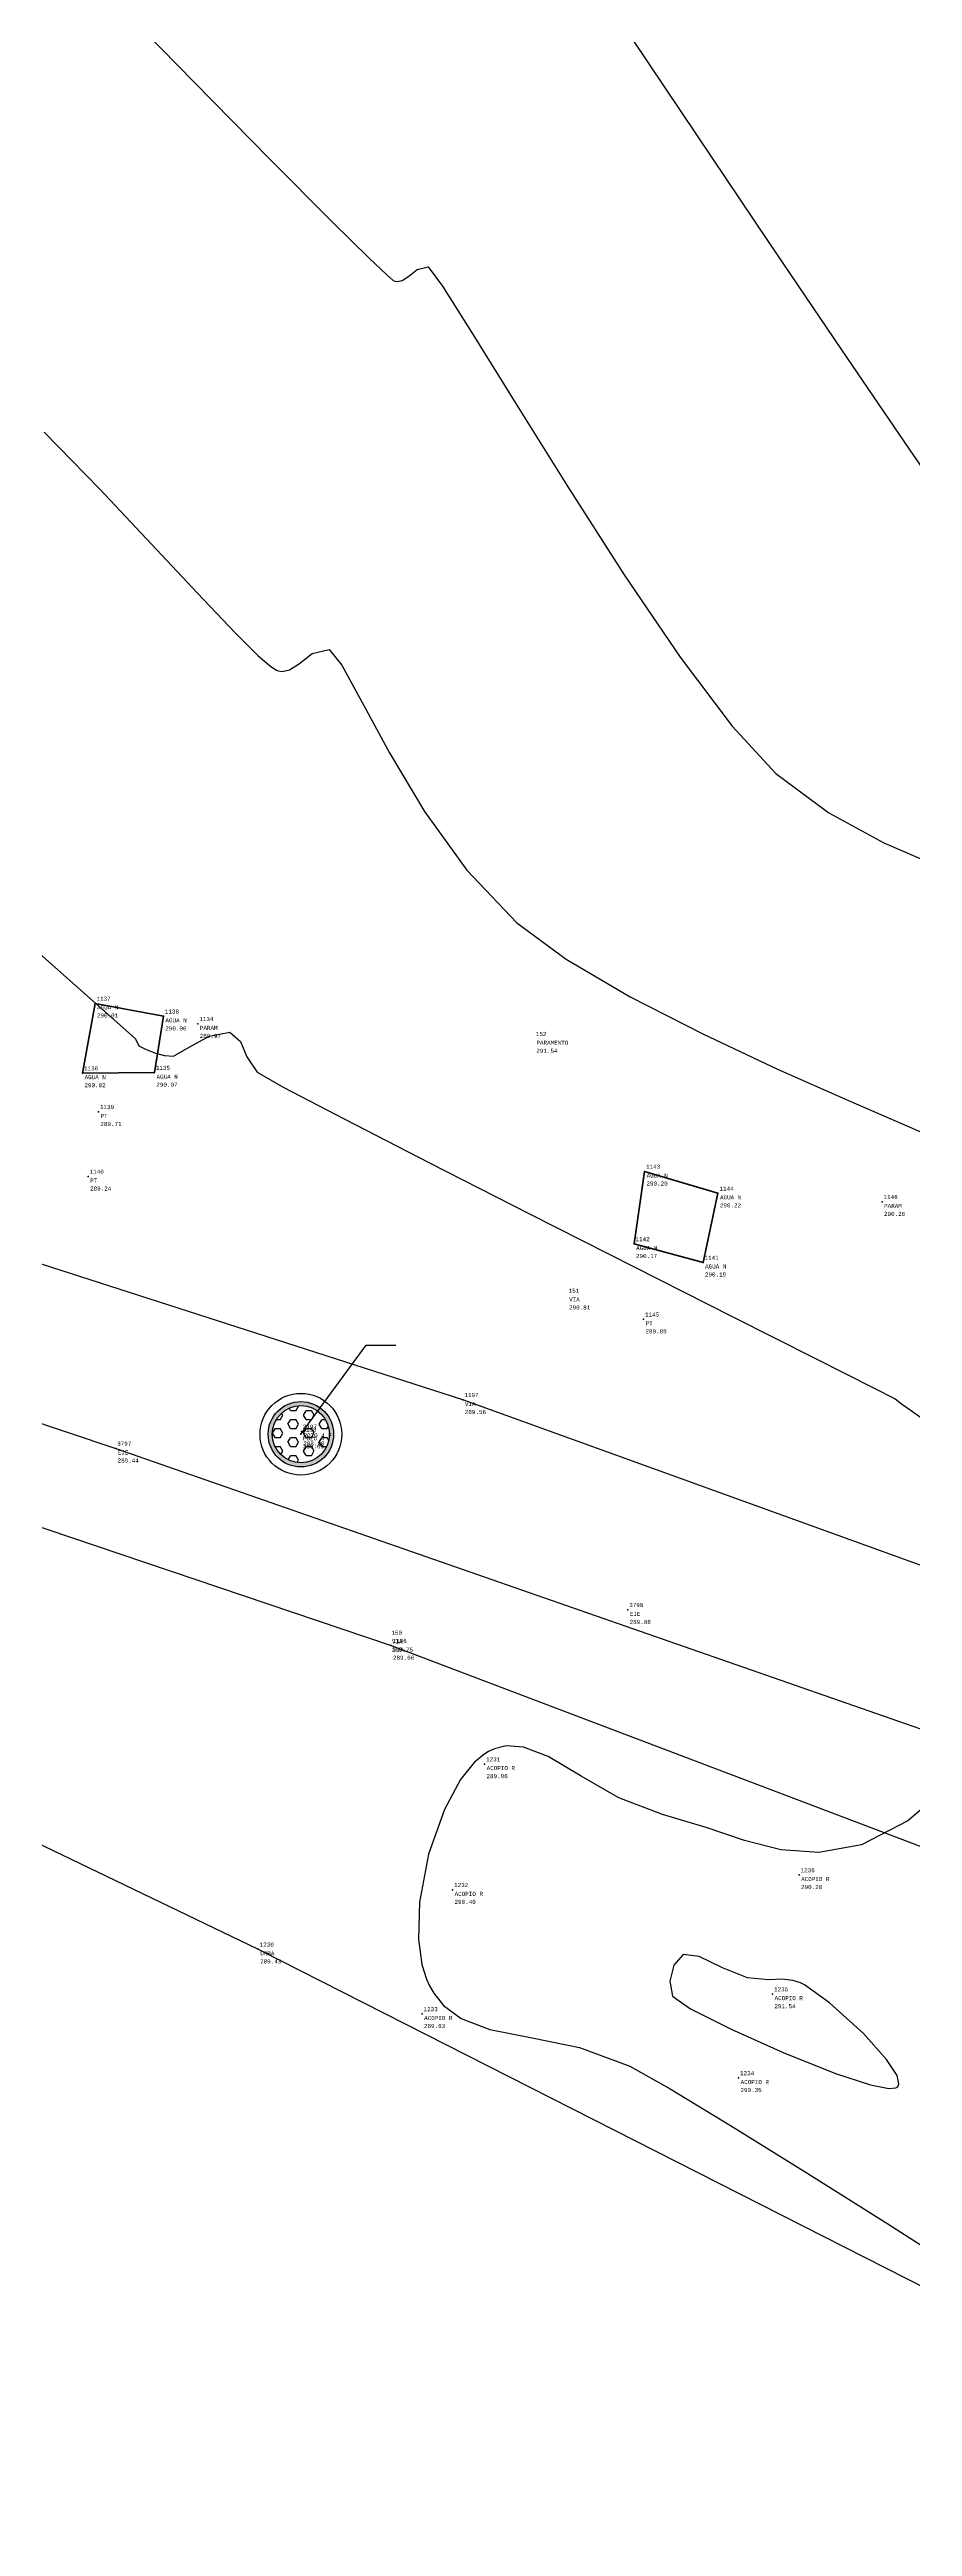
# Model space of a CAD drawing. Header units: metres. Extents: x 5050628 to 5051715, y 2427226 to 2427693.
# Drawn here: x 5051092.13 to 5051102.68, y 2427365.94 to 2427396.23 of the extents above; entities that cross this region are included whole.
import ezdxf
from ezdxf.enums import TextEntityAlignment as Align

# ---------------------------------------------------------------- set-up
doc = ezdxf.new("R2010")
doc.units = ezdxf.units.M
for name, color, linetype in [('1. Eje Vía', 7, 'Continuous'), ('C-TOPO-MINR-N', 11, 'Continuous'), ('CVL_PUNTO', 2, 'Continuous'), ('CVL_PUNTO_COR', 2, 'Continuous'), ('CVL_PUNTO_NUM', 2, 'Continuous'), ('POZO', 251, 'Continuous'), ('Texto', 7, 'Continuous'), ('Urbanizacion', 222, 'Continuous'), ('Vía', 40, 'Continuous')]:
    doc.layers.add(name, color=color, linetype=linetype)
doc.layers.add('C. Agua Negras', color=35, linetype='Continuous', lineweight=40)
doc.styles.add('MONOTXT4', font='monotxt4.shx')

# ---------------------------------------------------------------- blocks, each defined once
blk = doc.blocks.new('POZO')
h = blk.add_hatch(color=251)
h.dxf.hatch_style = 1
h.paths.add_polyline_path([(0.4, 0, 1), (-0.4, 0, 1)])
h.paths.add_polyline_path([(-0.35, 0, -1), (0.35, 0, -1)], flags=16)
h = blk.add_hatch()
h.set_pattern_fill('HEX', color=252, scale=0.02)
h.set_pattern_definition([(0, (-1173315.06659, -1368270.07615), (0, 0.109985226308), [0.0635, -0.127]), (120, (-1173315.06659, -1368270.07615), (-0.095250000024, -0.054992613154), [0.0635, -0.127]), (60, (-1173315.00309, -1368270.07615), (-0.095250000024, 0.054992613154), [0.0635, -0.127])])
h.paths.add_polyline_path([(-0.35, 0, 1), (0.35, 0, 1)])
at = {"color": 252}
for radius in [0.5, 0.4, 0.35]:
    blk.add_circle((0, 0), radius, dxfattribs=at)

msp = doc.modelspace()

# ---------------------------------------------------------------- linework, layer by layer
at = {"layer": '1. Eje Vía', "elevation": 280.286, "flags": 128}
msp.add_lwpolyline([(5051054.354, 2427390.924), (5051061.178, 2427388.486), (5051066.662, 2427387.175), (5051073.693, 2427385.501), (5051079.731, 2427383.574), (5051086.52, 2427381.279), (5051092.941, 2427379.124), (5051104.939, 2427374.939), (5051110.911, 2427372.455), (5051116.328, 2427369.85), (5051121.784, 2427367.095), (5051127.194, 2427364.335), (5051133.146, 2427361.486), (5051138.68, 2427358.821), (5051144.671, 2427355.132), (5051150.408, 2427351.49), (5051156.419, 2427347.745)], dxfattribs=at)
at = {"layer": 'C-TOPO-MINR-N', "color": 32, "linetype": 'Continuous', "lineweight": -3}
for points in [[(5051092.891, 2427396.869, 292.966), (5051093.902, 2427395.834, 292.966), (5051094.827, 2427394.892, 292.966), (5051095.593, 2427394.121, 292.966), (5051096.041, 2427393.679, 292.966), (5051096.257, 2427393.475, 292.966), (5051096.334, 2427393.409, 292.966), (5051096.351, 2427393.399, 292.966), (5051096.383, 2427393.397, 292.966), (5051096.441, 2427393.409, 292.966), (5051096.523, 2427393.459, 292.966), (5051096.625, 2427393.54, 292.966), (5051096.761, 2427393.573, 292.966), (5051096.935, 2427393.339, 292.966), (5051097.312, 2427392.741, 292.966), (5051097.842, 2427391.883, 292.966), (5051098.474, 2427390.87, 292.966), (5051099.157, 2427389.808, 292.966), (5051099.842, 2427388.802, 292.966), (5051100.477, 2427387.957, 292.966), (5051101.011, 2427387.378, 292.966), (5051101.659, 2427386.896, 292.966), (5051102.33, 2427386.53, 292.966), (5051102.983, 2427386.249, 292.966)], [(5051099.249, 2427396.367, 293.966), (5051100.048, 2427395.177, 293.966), (5051100.924, 2427393.873, 293.966), (5051101.813, 2427392.558, 293.966), (5051102.648, 2427391.332, 293.966), (5051103.365, 2427390.297, 293.966)], [(5051092.067, 2427391.553, 291.966), (5051092.746, 2427390.854, 291.966), (5051093.379, 2427390.184, 291.966), (5051093.94, 2427389.584, 291.966), (5051094.402, 2427389.097, 291.966), (5051094.684, 2427388.817, 291.966), (5051094.836, 2427388.686, 291.966), (5051094.905, 2427388.64, 291.966), (5051094.929, 2427388.632, 291.966), (5051094.976, 2427388.627, 291.966), (5051095.065, 2427388.647, 291.966), (5051095.188, 2427388.722, 291.966), (5051095.343, 2427388.844, 291.966), (5051095.549, 2427388.893, 291.966), (5051095.705, 2427388.703, 291.966), (5051095.951, 2427388.254, 291.966), (5051096.287, 2427387.63, 291.966), (5051096.714, 2427386.915, 291.966), (5051097.232, 2427386.194, 291.966), (5051097.842, 2427385.551, 291.966), (5051098.447, 2427385.106, 291.966), (5051099.231, 2427384.647, 291.966), (5051100.117, 2427384.193, 291.966), (5051101.031, 2427383.764, 291.966), (5051101.897, 2427383.379, 291.966), (5051102.64, 2427383.056, 291.966), (5051103.185, 2427382.815, 291.966)], [(5051091.123, 2427385.963, 290.966), (5051092.199, 2427385.009, 290.966), (5051092.919, 2427384.37, 290.966), (5051093.183, 2427384.135, 290.966), (5051093.222, 2427384.049, 290.966), (5051093.304, 2427384.006, 290.966), (5051093.427, 2427383.956, 290.966), (5051093.536, 2427383.929, 290.966), (5051093.646, 2427383.923, 290.966), (5051093.81, 2427384.014, 290.966), (5051094.084, 2427384.166, 290.966), (5051094.336, 2427384.214, 290.966), (5051094.468, 2427384.099, 290.966), (5051094.543, 2427383.914, 290.966), (5051094.672, 2427383.725, 290.966), (5051094.99, 2427383.543, 290.966), (5051095.732, 2427383.153, 290.966), (5051096.776, 2427382.616, 290.966), (5051097.998, 2427381.992, 290.966), (5051099.276, 2427381.344, 290.966), (5051100.485, 2427380.732, 290.966), (5051101.502, 2427380.218, 290.966), (5051102.204, 2427379.864, 290.966), (5051102.468, 2427379.731, 290.966), (5051102.544, 2427379.668, 290.966), (5051102.653, 2427379.595, 290.966), (5051102.893, 2427379.423, 290.966)], [(5051103.162, 2427375.025, 290.966), (5051102.623, 2427374.568, 290.966), (5051102.057, 2427374.276, 290.966), (5051101.535, 2427374.182, 290.966), (5051101.072, 2427374.213, 290.966), (5051100.628, 2427374.328, 290.966), (5051100.16, 2427374.486, 290.966), (5051099.626, 2427374.647, 290.966), (5051099.09, 2427374.852, 290.966), (5051098.63, 2427375.116, 290.966), (5051098.225, 2427375.354, 290.966), (5051097.927, 2427375.47, 290.966), (5051097.712, 2427375.485, 290.966), (5051097.57, 2427375.45, 290.966), (5051097.498, 2427375.418, 290.966), (5051097.439, 2427375.381, 290.966), (5051097.323, 2427375.282, 290.966), (5051097.157, 2427375.074, 290.966), (5051096.958, 2427374.708, 290.966), (5051096.765, 2427374.16, 290.966), (5051096.654, 2427373.573, 290.966), (5051096.641, 2427373.12, 290.966), (5051096.684, 2427372.813, 290.966), (5051096.74, 2427372.632, 290.966), (5051096.777, 2427372.55, 290.966), (5051096.828, 2427372.461, 290.966), (5051096.947, 2427372.312, 290.966), (5051097.163, 2427372.151, 290.966), (5051097.513, 2427372.018, 290.966), (5051098.03, 2427371.916, 290.966), (5051098.61, 2427371.798, 290.966), (5051099.224, 2427371.568, 290.966), (5051099.718, 2427371.291, 290.966), (5051100.457, 2427370.844, 290.966), (5051101.367, 2427370.277, 290.966), (5051102.377, 2427369.639, 290.966), (5051103.411, 2427368.979, 290.966)]]:
    msp.add_polyline3d(points, dxfattribs=at)
msp.add_polyline3d([(5051101.359, 2427372.564, 291.966), (5051101.309, 2427372.588, 291.966), (5051101.216, 2427372.618, 291.966), (5051101.088, 2427372.632, 291.966), (5051100.919, 2427372.626, 291.966), (5051100.663, 2427372.65, 291.966), (5051100.356, 2427372.773, 291.966), (5051100.074, 2427372.911, 291.966), (5051099.875, 2427372.936, 291.966), (5051099.762, 2427372.805, 291.966), (5051099.712, 2427372.61, 291.966), (5051099.746, 2427372.423, 291.966), (5051099.968, 2427372.272, 291.966), (5051100.463, 2427372.021, 291.966), (5051101.099, 2427371.734, 291.966), (5051101.739, 2427371.478, 291.966), (5051102.165, 2427371.339, 291.966), (5051102.389, 2427371.295, 291.966), (5051102.477, 2427371.302, 291.966), (5051102.499, 2427371.318, 291.966), (5051102.511, 2427371.354, 291.966), (5051102.491, 2427371.453, 291.966), (5051102.364, 2427371.652, 291.966), (5051102.079, 2427371.968, 291.966), (5051101.666, 2427372.342, 291.966), (5051101.359, 2427372.564, 291.966)], close=True, dxfattribs=at)
at = {"layer": 'C. Agua Negras', "flags": 128}
for points, elevation in [([(5051093.524, 2427384.409), (5051092.689, 2427384.567), (5051092.536, 2427383.714), (5051093.415, 2427383.72), (5051093.524, 2427384.409)], 290.53), ([(5051099.405, 2427382.511), (5051099.277, 2427381.625), (5051100.12, 2427381.399), (5051100.302, 2427382.244), (5051099.405, 2427382.511)], 290.666)]:
    msp.add_lwpolyline(points, dxfattribs=dict(at, elevation=elevation))
at = {"layer": 'CVL_PUNTO', "color": 4}
for p in [(5051092.689, 2427384.567, 290.479), (5051092.689, 2427384.567, 290.479), (5051093.524, 2427384.409, 290.53), (5051093.524, 2427384.409, 290.53), (5051093.945, 2427384.317, 290.438), (5051093.945, 2427384.317, 290.438), (5051092.536, 2427383.714, 290.488), (5051092.536, 2427383.714, 290.488), (5051093.415, 2427383.72, 290.534), (5051093.415, 2427383.72, 290.534), (5051092.731, 2427383.24, 290.178), (5051092.731, 2427383.24, 290.178), (5051092.605, 2427382.45, 289.702), (5051092.605, 2427382.45, 289.702), (5051099.405, 2427382.511, 290.666), (5051099.405, 2427382.511, 290.666), (5051100.302, 2427382.244, 290.683), (5051100.302, 2427382.244, 290.683), (5051102.308, 2427382.14, 290.725), (5051102.308, 2427382.14, 290.725), (5051099.277, 2427381.625, 290.634), (5051099.277, 2427381.625, 290.634), (5051100.12, 2427381.399, 290.657), (5051100.12, 2427381.399, 290.657), (5051099.393, 2427380.704, 290.35), (5051099.393, 2427380.704, 290.35), (5051097.185, 2427379.718, 290.031), (5051097.185, 2427379.718, 290.031), (5051092.941, 2427379.124, 289.911), (5051092.941, 2427379.124, 289.911), (5051095.205, 2427379.297, 290.114), (5051095.205, 2427379.297, 290.114), (5051095.211, 2427379.332, 288.468), (5051095.211, 2427379.332, 288.468), (5051099.199, 2427377.15, 290.343), (5051099.199, 2427377.15, 290.343), (5051096.307, 2427376.712, 290.127), (5051096.307, 2427376.712, 290.127), (5051097.45, 2427375.264, 290.426), (5051097.45, 2427375.264, 290.426), (5051097.059, 2427373.726, 290.864), (5051097.059, 2427373.726, 290.864), (5051101.294, 2427373.907, 290.744), (5051101.294, 2427373.907, 290.744), (5051094.683, 2427372.998, 289.898), (5051094.683, 2427372.998, 289.898), (5051100.969, 2427372.451, 292.002), (5051100.969, 2427372.451, 292.002), (5051096.686, 2427372.208, 290.101), (5051096.686, 2427372.208, 290.101), (5051100.554, 2427371.425, 290.815), (5051100.554, 2427371.425, 290.815)]:
    msp.add_point(p, dxfattribs=at)
at = {"layer": 'Texto', "linetype": 'ByBlock', "lineweight": -2}
msp.add_line((5051096.004, 2427380.386, 290.114), (5051096.364, 2427380.386, 290.114), dxfattribs=at)
at = {"layer": 'Texto', "linetype": 'ByBlock', "lineweight": -2, "elevation": 290.114}
msp.add_lwpolyline([(5051095.205, 2427379.297), (5051096.004, 2427380.386)], dxfattribs=at)
at = {"layer": 'Urbanizacion', "elevation": 278.688, "flags": 128}
msp.add_lwpolyline([(5051051.915, 2427384.529), (5051056.643, 2427383.852), (5051064.753, 2427382.244), (5051072.038, 2427380.793), (5051087.712, 2427376.353), (5051094.683, 2427372.998), (5051106.19, 2427367.151), (5051112.979, 2427363.436), (5051124.192, 2427357.234), (5051134.994, 2427351.195), (5051146.564, 2427345.044), (5051167.871, 2427335.319), (5051183.433, 2427327.425), (5051206.79, 2427314.716)], dxfattribs=at)
at = {"layer": 'Vía'}
for points in [[(5051162.671, 2427346.669, 294.521), (5051154.726, 2427351.039, 294.059), (5051149.241, 2427355.06, 293.53), (5051144.169, 2427357.618, 293.32), (5051139.02, 2427360.605, 292.937), (5051136.143, 2427362.185, 292.718), (5051129.863, 2427365.545, 292.392), (5051122.56, 2427369.174, 291.875), (5051114.191, 2427372.598, 291.132), (5051105.873, 2427376.575, 290.596), (5051097.185, 2427379.718, 290.031), (5051089.272, 2427382.265, 289.524), (5051080.04, 2427385.506, 289.215), (5051071.497, 2427387.914, 288.721), (5051062.884, 2427390.22, 288.224), (5051055.772, 2427392.555, 287.844), (5051050.357, 2427395.538, 287.551)], [(5051053.436, 2427388.701, 287.492), (5051061.888, 2427386.411, 288.146), (5051070.357, 2427384.542, 288.467), (5051079.254, 2427382.519, 289.113), (5051088.187, 2427379.457, 289.512), (5051096.307, 2427376.712, 290.127), (5051104.617, 2427373.559, 290.695), (5051112.777, 2427370.12, 291.224), (5051120.78, 2427365.914, 291.84), (5051128.409, 2427361.872, 292.164), (5051134.367, 2427359.198, 292.594), (5051137.366, 2427357.598, 292.816), (5051142.442, 2427355.052, 293.174), (5051146.876, 2427352.248, 293.3), (5051153.307, 2427348.436, 293.911), (5051160.669, 2427344.014, 294.268)]]:
    msp.add_polyline3d(points, dxfattribs=at)

# ---------------------------------------------------------------- block references
at = {"layer": 'POZO'}
msp.add_blockref('POZO', (5051095.205, 2427379.297, 290.114), dxfattribs=at)

# ---------------------------------------------------------------- texts
at = {"layer": 'CVL_PUNTO_COR', "color": 4, "style": 'MONOTXT4'}
for s, p in [('290.01', (5051092.712, 2427384.444, 290.479)), ('290.06', (5051093.547, 2427384.286, 290.53)), ('289.97', (5051093.968, 2427384.194, 290.438)), ('290.02', (5051092.559, 2427383.591, 290.488)), ('290.07', (5051093.438, 2427383.597, 290.534)), ('289.71', (5051092.754, 2427383.117, 290.178)), ('289.24', (5051092.628, 2427382.327, 289.702)), ('290.20', (5051099.428, 2427382.388, 290.666)), ('290.22', (5051100.325, 2427382.121, 290.683)), ('290.26', (5051102.331, 2427382.017, 290.725)), ('290.17', (5051099.3, 2427381.502, 290.634)), ('290.19', (5051100.143, 2427381.276, 290.657)), ('289.88', (5051099.416, 2427380.581, 290.35)), ('289.56', (5051097.208, 2427379.595, 290.031)), ('289.65', (5051095.228, 2427379.174, 290.114)), ('288.00', (5051095.234, 2427379.209, 288.468)), ('289.44', (5051092.964, 2427379.001, 289.911)), ('289.88', (5051099.222, 2427377.027, 290.343)), ('289.66', (5051096.33, 2427376.589, 290.127)), ('289.96', (5051097.473, 2427375.141, 290.426)), ('290.28', (5051101.317, 2427373.784, 290.744)), ('290.40', (5051097.082, 2427373.603, 290.864)), ('289.43', (5051094.706, 2427372.875, 289.898)), ('291.54', (5051100.992, 2427372.328, 292.002)), ('289.63', (5051096.709, 2427372.085, 290.101)), ('290.35', (5051100.577, 2427371.302, 290.815))]:
    msp.add_text(s, height=0.05, dxfattribs=at).set_placement(p, align=Align.TOP_LEFT)
at = {"layer": 'CVL_PUNTO_COR', "color": 0, "style": 'MONOTXT4'}
for s, p in [('291.54', (5051098.082, 2427384.012, 292.007)), ('290.81', (5051098.482, 2427380.873, 291.277)), ('290.75', (5051096.316, 2427376.689, 291.218))]:
    msp.add_text(s, height=0.05, dxfattribs=at).set_placement(p, align=Align.TOP_LEFT)
at = {"layer": 'CVL_PUNTO_NUM', "color": 4, "style": 'MONOTXT4'}
for s, p in [('1137', (5051092.707, 2427384.585, 290.479)), ('1138', (5051093.542, 2427384.427, 290.53)), ('1134', (5051093.963, 2427384.335, 290.438)), ('1136', (5051092.554, 2427383.732, 290.488)), ('1135', (5051093.433, 2427383.738, 290.534)), ('1139', (5051092.749, 2427383.258, 290.178)), ('1140', (5051092.623, 2427382.468, 289.702)), ('1143', (5051099.423, 2427382.529, 290.666)), ('1144', (5051100.32, 2427382.262, 290.683)), ('1146', (5051102.326, 2427382.158, 290.725)), ('1142', (5051099.295, 2427381.643, 290.634)), ('1141', (5051100.138, 2427381.417, 290.657)), ('1145', (5051099.411, 2427380.722, 290.35)), ('1197', (5051097.203, 2427379.736, 290.031)), ('3197', (5051095.229, 2427379.35, 288.468)), ('3797', (5051092.959, 2427379.142, 289.911)), ('3198', (5051095.223, 2427379.315, 290.114)), ('3798', (5051099.217, 2427377.168, 290.343)), ('1196', (5051096.325, 2427376.73, 290.127)), ('1231', (5051097.468, 2427375.282, 290.426)), ('1236', (5051101.312, 2427373.925, 290.744)), ('1232', (5051097.077, 2427373.744, 290.864)), ('1230', (5051094.701, 2427373.016, 289.898)), ('1235', (5051100.987, 2427372.469, 292.002)), ('1233', (5051096.704, 2427372.226, 290.101)), ('1234', (5051100.572, 2427371.443, 290.815))]:
    msp.add_text(s, height=0.05, dxfattribs=at).set_placement(p, align=Align.BOTTOM_LEFT)
for s, p in [('AGUA N', (5051092.714, 2427384.542, 290.479)), ('AGUA N', (5051093.549, 2427384.384, 290.53)), ('PARAM', (5051093.97, 2427384.292, 290.438)), ('AGUA N', (5051092.561, 2427383.689, 290.488)), ('AGUA N', (5051093.44, 2427383.695, 290.534)), ('PT', (5051092.756, 2427383.215, 290.178)), ('AGUA N', (5051099.43, 2427382.486, 290.666)), ('PT', (5051092.63, 2427382.425, 289.702)), ('AGUA N', (5051100.327, 2427382.219, 290.683)), ('PARAM', (5051102.333, 2427382.115, 290.725)), ('AGUA N', (5051099.302, 2427381.6, 290.634)), ('AGUA N', (5051100.145, 2427381.374, 290.657)), ('PT', (5051099.418, 2427380.679, 290.35)), ('VIA', (5051097.21, 2427379.693, 290.031)), ('POZO 4', (5051095.23, 2427379.272, 290.114)), ('POZO 4 F', (5051095.236, 2427379.307, 288.468)), ('EJE', (5051092.966, 2427379.099, 289.911)), ('EJE', (5051099.224, 2427377.125, 290.343)), ('VIA', (5051096.332, 2427376.687, 290.127)), ('ACOPIO R', (5051097.475, 2427375.239, 290.426)), ('ACOPIO R', (5051097.084, 2427373.701, 290.864)), ('ACOPIO R', (5051101.319, 2427373.882, 290.744)), ('URBA', (5051094.708, 2427372.973, 289.898)), ('ACOPIO R', (5051096.711, 2427372.183, 290.101)), ('ACOPIO R', (5051100.994, 2427372.426, 292.002)), ('ACOPIO R', (5051100.579, 2427371.4, 290.815))]:
    msp.add_text(s, height=0.05, dxfattribs=at).set_placement(p, align=Align.TOP_LEFT)
at = {"layer": 'CVL_PUNTO_NUM', "color": 0, "style": 'MONOTXT4'}
for s, p in [('152', (5051098.077, 2427384.153, 292.007)), ('151', (5051098.477, 2427381.014, 291.277)), ('150', (5051096.311, 2427376.83, 291.218))]:
    msp.add_text(s, height=0.05, dxfattribs=at).set_placement(p, align=Align.BOTTOM_LEFT)
for s, p in [('PARAMENTO', (5051098.084, 2427384.11, 292.007)), ('VIA', (5051098.484, 2427380.971, 291.277)), ('VIA', (5051096.318, 2427376.787, 291.218))]:
    msp.add_text(s, height=0.05, dxfattribs=at).set_placement(p, align=Align.TOP_LEFT)

doc.saveas('drawing.dxf')
